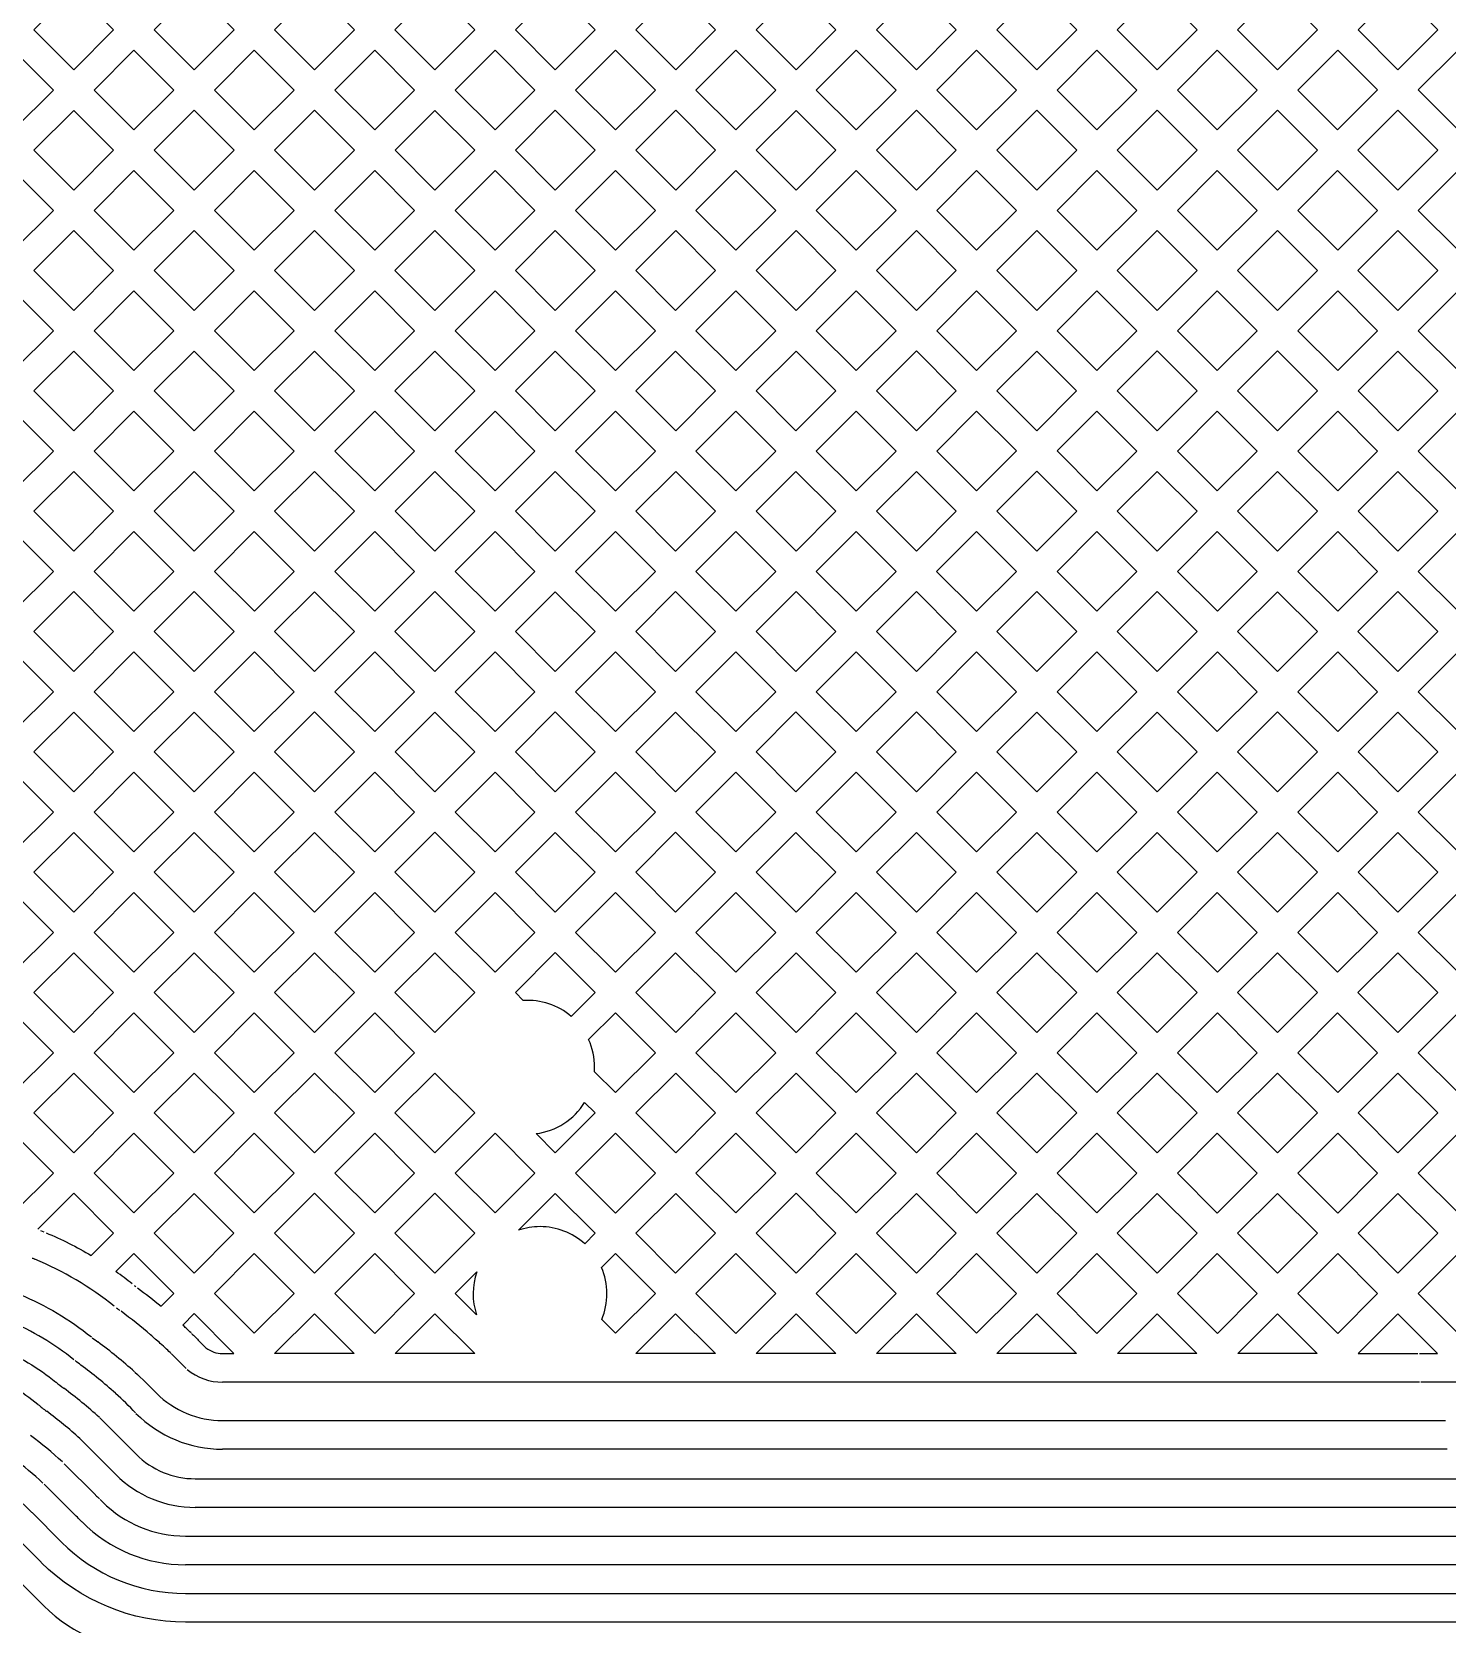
# Model space of a CAD drawing. Extents: x 3103 to 3424, y -52 to 175.
# Drawn here: x 3205.19 to 3208.948, y 40.919 to 45.15 of the extents above; entities that cross this region are included whole.
import ezdxf

# ---------------------------------------------------------------- set-up
doc = ezdxf.new("R2010")
doc.units = 0
doc.layers.add('gbr-dxf_layer0', color=7, linetype='Continuous')

msp = doc.modelspace()

# ---------------------------------------------------------------- linework, layer by layer
at = {"layer": 'gbr-dxf_layer0'}
for p, q in [((3205.2126, 41.9656), (3205.221, 41.9618)), ((3206.3138, 41.7981), (3206.371, 41.8552)), ((3206.3706, 41.7413), (3206.3138, 41.7981)), ((3205.6962, 41.6384), (3205.7264, 41.6384)), ((3206.0459, 41.6384), (3205.8344, 41.6384)), ((3206.3657, 41.6384), (3206.1542, 41.6384)), ((3207.005, 41.6384), (3206.7935, 41.6384)), ((3207.3248, 41.6384), (3207.1133, 41.6384)), ((3207.6446, 41.6384), (3207.4331, 41.6384)), ((3207.9641, 41.6384), (3207.7526, 41.6384)), ((3208.2839, 41.6384), (3208.0724, 41.6384)), ((3208.6034, 41.6384), (3208.3922, 41.6384)), ((3208.7117, 41.6384), (3208.8703, 41.6384)), ((3208.8747, 41.6387), (3208.923, 41.6387)), ((3205.5994, 41.5985), (3205.5801, 41.6178)), ((3208.8745, 41.5622), (3205.6962, 41.5622)), ((3205.3701, 41.4672), (3205.4663, 41.371)), ((3205.6962, 41.4604), (3208.944, 41.4604)), ((3208.9481, 41.3842), (3205.6962, 41.3842)), ((3205.2758, 41.3456), (3205.3586, 41.2628)), ((3205.19, 41.2158), (3205.2682, 41.1376)), ((3214.7139, 41.2295), (3205.6235, 41.2295)), ((3205.2143, 41.0837), (3205.1361, 41.1619)), ((3205.0807, 41.1091), (3205.2214, 40.9684)), ((3214.7139, 41.0771), (3205.5979, 41.0771))]:
    msp.add_line(p, q, dxfattribs=at)
at = {"layer": 'gbr-dxf_layer0', "linetype": 'Continuous'}
for points in [[(3205.1948, 45.1548), (3205.3008, 45.2608), (3205.4068, 45.1548), (3205.3008, 45.0488)], [(3205.5146, 45.1548), (3205.6206, 45.2608), (3205.7265, 45.1549), (3205.6205, 45.0489)], [(3205.8342, 45.1549), (3205.9401, 45.2608), (3206.0461, 45.1548), (3205.9403, 45.0489)], [(3206.1539, 45.1548), (3206.2599, 45.2608), (3206.3659, 45.1548), (3206.2599, 45.0488)], [(3206.4737, 45.1548), (3206.5797, 45.2608), (3206.6856, 45.1549), (3206.5796, 45.0489)], [(3206.7934, 45.1549), (3206.8992, 45.2608), (3207.0053, 45.1548), (3206.8994, 45.0489)], [(3207.113, 45.1548), (3207.219, 45.2608), (3207.325, 45.1548), (3207.219, 45.0488)], [(3207.4328, 45.1548), (3207.5388, 45.2608), (3207.6447, 45.1549), (3207.5387, 45.0489)], [(3207.7525, 45.1549), (3207.8583, 45.2608), (3207.9644, 45.1548), (3207.8585, 45.0489)], [(3208.0721, 45.1548), (3208.1781, 45.2608), (3208.284, 45.1549), (3208.178, 45.0489)], [(3208.3918, 45.1549), (3208.4978, 45.2609), (3208.6038, 45.1549), (3208.4978, 45.0489)], [(3208.7116, 45.1549), (3208.8174, 45.2608), (3208.9233, 45.1549), (3208.8174, 45.049)], [(3205.035, 44.995), (3205.1409, 45.1009), (3205.2469, 44.9949), (3205.141, 44.889)], [(3205.3547, 44.9949), (3205.4607, 45.1009), (3205.5666, 44.995), (3205.4606, 44.889)], [(3205.6744, 44.995), (3205.7804, 45.101), (3205.8864, 44.995), (3205.7804, 44.889)], [(3205.9941, 44.995), (3206.1, 45.1009), (3206.206, 44.9949), (3206.1002, 44.889)], [(3206.3138, 44.9949), (3206.4198, 45.1009), (3206.5257, 44.995), (3206.4197, 44.889)], [(3206.6335, 44.995), (3206.7395, 45.101), (3206.8455, 44.995), (3206.7395, 44.889)], [(3206.9532, 44.995), (3207.0591, 45.1009), (3207.1651, 44.9949), (3207.0593, 44.889)], [(3207.2729, 44.9949), (3207.3789, 45.1009), (3207.4848, 44.995), (3207.3788, 44.889)], [(3207.5926, 44.995), (3207.6986, 45.101), (3207.8046, 44.995), (3207.6986, 44.889)], [(3207.9123, 44.995), (3208.0182, 45.1009), (3208.1241, 44.995), (3208.0182, 44.8891)], [(3208.2319, 44.995), (3208.3379, 45.101), (3208.4439, 44.995), (3208.3379, 44.889)], [(3208.5517, 44.995), (3208.6577, 45.101), (3208.7636, 44.9952), (3208.6575, 44.8891)], [(3208.8713, 44.9952), (3208.9772, 45.101), (3209.0832, 44.995), (3208.9773, 44.8891)], [(3205.1949, 44.8351), (3205.3008, 44.941), (3205.4067, 44.8351), (3205.3008, 44.7293)], [(3205.5145, 44.8351), (3205.6205, 44.9412), (3205.7265, 44.8351), (3205.6205, 44.7291)], [(3205.8342, 44.8351), (3205.9403, 44.9412), (3206.0463, 44.8351), (3205.9403, 44.7291)], [(3206.154, 44.8351), (3206.2599, 44.941), (3206.3658, 44.8351), (3206.2599, 44.7293)], [(3206.4736, 44.8351), (3206.5796, 44.9412), (3206.6856, 44.8351), (3206.5796, 44.7291)], [(3206.7934, 44.8351), (3206.8994, 44.9412), (3207.0054, 44.8351), (3206.8994, 44.7291)], [(3207.1131, 44.8351), (3207.219, 44.941), (3207.3249, 44.8351), (3207.219, 44.7293)], [(3207.4327, 44.8351), (3207.5387, 44.9412), (3207.6447, 44.8351), (3207.5387, 44.7291)], [(3207.7525, 44.8351), (3207.8585, 44.9412), (3207.9644, 44.8353), (3207.8583, 44.7293)], [(3208.0721, 44.8353), (3208.178, 44.9412), (3208.284, 44.8351), (3208.1781, 44.7293)], [(3208.3918, 44.8351), (3208.4978, 44.9411), (3208.6037, 44.8353), (3208.4977, 44.7293)], [(3208.7114, 44.8353), (3208.8174, 44.9413), (3208.9235, 44.8353), (3208.8174, 44.7293)], [(3205.035, 44.6752), (3205.141, 44.7813), (3205.2469, 44.6754), (3205.1409, 44.5694)], [(3205.3547, 44.6754), (3205.4606, 44.7813), (3205.5666, 44.6752), (3205.4607, 44.5694)], [(3205.6744, 44.6752), (3205.7804, 44.7813), (3205.8864, 44.6752), (3205.7804, 44.5692)], [(3205.9941, 44.6752), (3206.1002, 44.7813), (3206.206, 44.6754), (3206.1, 44.5694)], [(3206.3138, 44.6754), (3206.4197, 44.7813), (3206.5257, 44.6752), (3206.4198, 44.5694)], [(3206.6335, 44.6752), (3206.7395, 44.7813), (3206.8455, 44.6752), (3206.7395, 44.5692)], [(3206.9532, 44.6752), (3207.0593, 44.7813), (3207.1651, 44.6754), (3207.0591, 44.5694)], [(3207.2729, 44.6754), (3207.3788, 44.7813), (3207.4848, 44.6752), (3207.3789, 44.5694)], [(3207.5926, 44.6752), (3207.6986, 44.7813), (3207.8045, 44.6754), (3207.6984, 44.5694)], [(3207.9122, 44.6754), (3208.0182, 44.7814), (3208.1242, 44.6754), (3208.0182, 44.5694)], [(3208.232, 44.6754), (3208.3379, 44.7813), (3208.4438, 44.6754), (3208.3379, 44.5695)], [(3208.5515, 44.6754), (3208.6575, 44.7814), (3208.7636, 44.6754), (3208.6576, 44.5694)], [(3208.8713, 44.6754), (3208.9773, 44.7814), (3209.0833, 44.6754), (3208.9773, 44.5694)], [(3205.1948, 44.5155), (3205.3008, 44.6215), (3205.4068, 44.5155), (3205.3008, 44.4095)], [(3205.5146, 44.5155), (3205.6205, 44.6214), (3205.7265, 44.5154), (3205.6206, 44.4095)], [(3205.8342, 44.5154), (3205.9403, 44.6214), (3206.0461, 44.5155), (3205.9401, 44.4095)], [(3206.1539, 44.5155), (3206.2599, 44.6215), (3206.3659, 44.5155), (3206.2599, 44.4095)], [(3206.4737, 44.5155), (3206.5796, 44.6214), (3206.6856, 44.5154), (3206.5797, 44.4095)], [(3206.7934, 44.5154), (3206.8994, 44.6214), (3207.0053, 44.5155), (3206.8992, 44.4095)], [(3207.113, 44.5155), (3207.219, 44.6215), (3207.325, 44.5155), (3207.219, 44.4095)], [(3207.4328, 44.5155), (3207.5387, 44.6214), (3207.6446, 44.5155), (3207.5387, 44.4096)], [(3207.7523, 44.5155), (3207.8583, 44.6215), (3207.9644, 44.5155), (3207.8583, 44.4095)], [(3208.0721, 44.5155), (3208.1781, 44.6215), (3208.284, 44.5156), (3208.178, 44.4096)], [(3208.3918, 44.5156), (3208.4977, 44.6215), (3208.6037, 44.5155), (3208.4978, 44.4096)], [(3208.7114, 44.5155), (3208.8174, 44.6215), (3208.9235, 44.5155), (3208.8174, 44.4095)], [(3205.035, 44.3557), (3205.1409, 44.4616), (3205.2469, 44.3556), (3205.1411, 44.2497)], [(3205.3547, 44.3556), (3205.4607, 44.4616), (3205.5667, 44.3556), (3205.4607, 44.2496)], [(3205.6745, 44.3556), (3205.7804, 44.4615), (3205.8863, 44.3556), (3205.7804, 44.2497)], [(3205.994, 44.3556), (3206.1, 44.4616), (3206.206, 44.3556), (3206.1, 44.2496)], [(3206.3138, 44.3556), (3206.4198, 44.4616), (3206.5258, 44.3556), (3206.4198, 44.2496)], [(3206.6336, 44.3556), (3206.7395, 44.4615), (3206.8454, 44.3556), (3206.7395, 44.2497)], [(3206.9531, 44.3556), (3207.0591, 44.4616), (3207.1651, 44.3556), (3207.0591, 44.2496)], [(3207.2729, 44.3556), (3207.3789, 44.4616), (3207.4848, 44.3557), (3207.3788, 44.2497)], [(3207.5926, 44.3557), (3207.6984, 44.4616), (3207.8045, 44.3556), (3207.6986, 44.2497)], [(3207.9122, 44.3556), (3208.0182, 44.4616), (3208.1241, 44.3557), (3208.0181, 44.2497)], [(3208.2319, 44.3557), (3208.3379, 44.4617), (3208.4439, 44.3557), (3208.3379, 44.2497)], [(3208.5517, 44.3557), (3208.6576, 44.4616), (3208.7636, 44.3556), (3208.6577, 44.2497)], [(3208.8713, 44.3556), (3208.9773, 44.4616), (3209.0833, 44.3556), (3208.9773, 44.2496)], [(3205.1949, 44.1958), (3205.3008, 44.3017), (3205.4068, 44.1957), (3205.3009, 44.0898)], [(3205.5146, 44.1957), (3205.6206, 44.3017), (3205.7265, 44.1958), (3205.6205, 44.0898)], [(3205.8342, 44.1958), (3205.9401, 44.3017), (3206.0461, 44.1957), (3205.9403, 44.0898)], [(3206.1539, 44.1957), (3206.2599, 44.3017), (3206.3659, 44.1957), (3206.2599, 44.0897)], [(3206.4737, 44.1957), (3206.5797, 44.3017), (3206.6856, 44.1958), (3206.5796, 44.0898)], [(3206.7934, 44.1958), (3206.8992, 44.3017), (3207.0053, 44.1957), (3206.8994, 44.0898)], [(3207.113, 44.1957), (3207.219, 44.3017), (3207.3249, 44.1958), (3207.2189, 44.0898)], [(3207.4327, 44.1958), (3207.5387, 44.3018), (3207.6447, 44.1958), (3207.5387, 44.0898)], [(3207.7525, 44.1958), (3207.8583, 44.3017), (3207.9642, 44.1958), (3207.8583, 44.0899)], [(3208.072, 44.1958), (3208.178, 44.3018), (3208.284, 44.1958), (3208.178, 44.0898)], [(3208.3918, 44.1958), (3208.4978, 44.3018), (3208.6038, 44.1958), (3208.4978, 44.0898)], [(3208.7116, 44.1958), (3208.8174, 44.3017), (3208.9235, 44.1957), (3208.8176, 44.0898)], [(3205.035, 44.0359), (3205.1411, 44.1419), (3205.2471, 44.0359), (3205.1411, 43.9299)], [(3205.3548, 44.0359), (3205.4607, 44.1418), (3205.5666, 44.0359), (3205.4607, 43.93)], [(3205.6744, 44.0359), (3205.7804, 44.1419), (3205.8864, 44.0359), (3205.7804, 43.9299)], [(3205.9941, 44.0359), (3206.1, 44.1418), (3206.206, 44.0358), (3206.1002, 43.9299)], [(3206.3138, 44.0358), (3206.4198, 44.1418), (3206.5257, 44.0359), (3206.4197, 43.9299)], [(3206.6335, 44.0359), (3206.7395, 44.1419), (3206.8455, 44.0359), (3206.7395, 43.9299)], [(3206.9532, 44.0359), (3207.0591, 44.1418), (3207.165, 44.0359), (3207.0591, 43.93)], [(3207.2728, 44.0359), (3207.3788, 44.1419), (3207.4848, 44.0359), (3207.3788, 43.9299)], [(3207.5926, 44.0359), (3207.6986, 44.1419), (3207.8045, 44.0361), (3207.6984, 43.93)], [(3207.9122, 44.0361), (3208.0181, 44.1419), (3208.1241, 44.0359), (3208.0182, 43.93)], [(3208.2319, 44.0359), (3208.3379, 44.1419), (3208.4439, 44.0359), (3208.3379, 43.9299)], [(3208.5517, 44.0359), (3208.6577, 44.1419), (3208.7637, 44.0359), (3208.6577, 43.9299)], [(3208.8715, 44.0359), (3208.9773, 44.1418), (3209.0832, 44.0359), (3208.9773, 43.93)], [(3205.1949, 43.876), (3205.3009, 43.982), (3205.4068, 43.8762), (3205.3008, 43.7701)], [(3205.5146, 43.8762), (3205.6205, 43.982), (3205.7265, 43.876), (3205.6206, 43.7701)], [(3205.8342, 43.876), (3205.9403, 43.982), (3206.0463, 43.876), (3205.9403, 43.77)], [(3206.154, 43.876), (3206.2599, 43.9819), (3206.3658, 43.876), (3206.2599, 43.7701)], [(3206.4736, 43.876), (3206.5796, 43.982), (3206.6856, 43.876), (3206.5796, 43.77)], [(3206.7934, 43.876), (3206.8994, 43.982), (3207.0053, 43.8762), (3206.8992, 43.7701)], [(3207.113, 43.8762), (3207.2189, 43.982), (3207.3249, 43.876), (3207.219, 43.7701)], [(3207.4327, 43.876), (3207.5387, 43.982), (3207.6446, 43.8762), (3207.5386, 43.7701)], [(3207.7523, 43.8762), (3207.8583, 43.9822), (3207.9644, 43.8762), (3207.8583, 43.7701)], [(3208.0721, 43.8762), (3208.178, 43.982), (3208.284, 43.876), (3208.1781, 43.7701)], [(3208.3918, 43.876), (3208.4978, 43.982), (3208.6038, 43.876), (3208.4978, 43.77)], [(3208.7116, 43.876), (3208.8176, 43.982), (3208.9235, 43.8762), (3208.8174, 43.7701)], [(3205.035, 43.7161), (3205.1411, 43.8222), (3205.2469, 43.7163), (3205.1409, 43.6103)], [(3205.3547, 43.7163), (3205.4607, 43.8223), (3205.5667, 43.7163), (3205.4607, 43.6103)], [(3205.6745, 43.7163), (3205.7804, 43.8222), (3205.8864, 43.7161), (3205.7805, 43.6103)], [(3205.9941, 43.7161), (3206.1002, 43.8222), (3206.206, 43.7163), (3206.1, 43.6103)], [(3206.3138, 43.7163), (3206.4197, 43.8222), (3206.5257, 43.7161), (3206.4198, 43.6103)], [(3206.6335, 43.7161), (3206.7395, 43.8222), (3206.8454, 43.7163), (3206.7393, 43.6103)], [(3206.9531, 43.7163), (3207.0591, 43.8223), (3207.1651, 43.7163), (3207.0591, 43.6103)], [(3207.2729, 43.7163), (3207.3788, 43.8222), (3207.4847, 43.7163), (3207.3788, 43.6104)], [(3207.5924, 43.7163), (3207.6984, 43.8223), (3207.8045, 43.7163), (3207.6984, 43.6103)], [(3207.9122, 43.7163), (3208.0182, 43.8223), (3208.1242, 43.7163), (3208.0182, 43.6103)], [(3208.232, 43.7163), (3208.3379, 43.8222), (3208.4439, 43.7161), (3208.338, 43.6103)], [(3208.5517, 43.7161), (3208.6577, 43.8222), (3208.7636, 43.7163), (3208.6576, 43.6103)], [(3208.8713, 43.7163), (3208.9773, 43.8223), (3209.0833, 43.7163), (3208.9773, 43.6103)], [(3205.1948, 43.5564), (3205.3008, 43.6624), (3205.4068, 43.5564), (3205.3008, 43.4504)], [(3205.5146, 43.5564), (3205.6206, 43.6624), (3205.7266, 43.5564), (3205.6206, 43.4504)], [(3205.8344, 43.5564), (3205.9403, 43.6623), (3206.0461, 43.5564), (3205.9403, 43.4505)], [(3206.1539, 43.5564), (3206.2599, 43.6624), (3206.3659, 43.5564), (3206.2599, 43.4504)], [(3206.4737, 43.5564), (3206.5796, 43.6623), (3206.6855, 43.5564), (3206.5796, 43.4505)], [(3206.7932, 43.5564), (3206.8992, 43.6624), (3207.0053, 43.5564), (3206.8992, 43.4504)], [(3207.113, 43.5564), (3207.219, 43.6624), (3207.3249, 43.5565), (3207.2189, 43.4505)], [(3207.4327, 43.5565), (3207.5386, 43.6624), (3207.6446, 43.5564), (3207.5387, 43.4505)], [(3207.7523, 43.5564), (3207.8583, 43.6624), (3207.9644, 43.5564), (3207.8583, 43.4504)], [(3208.0721, 43.5564), (3208.1781, 43.6624), (3208.2841, 43.5564), (3208.1781, 43.4504)], [(3208.3919, 43.5564), (3208.4978, 43.6623), (3208.6037, 43.5564), (3208.4978, 43.4505)], [(3208.7114, 43.5564), (3208.8174, 43.6624), (3208.9235, 43.5564), (3208.8174, 43.4504)], [(3205.035, 43.3966), (3205.1409, 43.5025), (3205.2469, 43.3965), (3205.1411, 43.2906)], [(3205.3547, 43.3965), (3205.4607, 43.5025), (3205.5667, 43.3965), (3205.4607, 43.2905)], [(3205.6745, 43.3965), (3205.7805, 43.5025), (3205.8864, 43.3966), (3205.7804, 43.2906)], [(3205.9941, 43.3966), (3206.1, 43.5025), (3206.206, 43.3965), (3206.1002, 43.2906)], [(3206.3138, 43.3965), (3206.4198, 43.5025), (3206.5257, 43.3966), (3206.4197, 43.2906)], [(3206.6335, 43.3966), (3206.7393, 43.5025), (3206.8454, 43.3965), (3206.7395, 43.2906)], [(3206.9531, 43.3965), (3207.0591, 43.5025), (3207.165, 43.3966), (3207.059, 43.2906)], [(3207.2728, 43.3966), (3207.3788, 43.5026), (3207.4848, 43.3966), (3207.3788, 43.2906)], [(3207.5926, 43.3966), (3207.6984, 43.5025), (3207.8045, 43.3965), (3207.6986, 43.2906)], [(3207.9122, 43.3965), (3208.0182, 43.5025), (3208.1242, 43.3965), (3208.0182, 43.2905)], [(3208.232, 43.3965), (3208.338, 43.5025), (3208.4439, 43.3966), (3208.3379, 43.2906)], [(3208.5517, 43.3966), (3208.6576, 43.5025), (3208.7636, 43.3965), (3208.6577, 43.2906)], [(3208.8713, 43.3965), (3208.9773, 43.5025), (3209.0833, 43.3965), (3208.9773, 43.2905)], [(3205.1949, 43.2367), (3205.3008, 43.3426), (3205.4068, 43.2366), (3205.3009, 43.1307)], [(3205.5146, 43.2366), (3205.6206, 43.3426), (3205.7265, 43.2367), (3205.6205, 43.1307)], [(3205.8342, 43.2367), (3205.9403, 43.3427), (3206.0463, 43.2367), (3205.9403, 43.1307)], [(3206.154, 43.2367), (3206.2599, 43.3426), (3206.3658, 43.2367), (3206.2599, 43.1308)], [(3206.4736, 43.2367), (3206.5796, 43.3427), (3206.6856, 43.2367), (3206.5796, 43.1307)], [(3206.7933, 43.2367), (3206.8992, 43.3426), (3207.0051, 43.2367), (3206.8992, 43.1308)], [(3207.1129, 43.2367), (3207.2189, 43.3427), (3207.3249, 43.2367), (3207.2189, 43.1307)], [(3207.4327, 43.2367), (3207.5387, 43.3427), (3207.6447, 43.2367), (3207.5387, 43.1307)], [(3207.7525, 43.2367), (3207.8583, 43.3426), (3207.9644, 43.2366), (3207.8585, 43.1307)], [(3208.0721, 43.2366), (3208.1781, 43.3426), (3208.284, 43.2367), (3208.178, 43.1307)], [(3208.3918, 43.2367), (3208.4978, 43.3427), (3208.6038, 43.2367), (3208.4978, 43.1307)], [(3208.7116, 43.2367), (3208.8174, 43.3426), (3208.9235, 43.2366), (3208.8176, 43.1307)], [(3205.035, 43.0768), (3205.1411, 43.1828), (3205.2471, 43.0768), (3205.141, 42.9708)], [(3205.3548, 43.0768), (3205.4607, 43.1827), (3205.5666, 43.0768), (3205.4607, 42.9709)], [(3205.6744, 43.0768), (3205.7804, 43.1828), (3205.8864, 43.0768), (3205.7804, 42.9708)], [(3205.9941, 43.0768), (3206.1002, 43.1828), (3206.206, 43.077), (3206.1, 42.9709)], [(3206.3138, 43.077), (3206.4197, 43.1828), (3206.5257, 43.0768), (3206.4198, 42.9709)], [(3206.6335, 43.0768), (3206.7395, 43.1828), (3206.8454, 43.0769), (3206.7393, 42.9709)], [(3206.9531, 43.0769), (3207.059, 43.1828), (3207.165, 43.0768), (3207.0591, 42.9709)], [(3207.2728, 43.0768), (3207.3788, 43.1828), (3207.4848, 43.0768), (3207.3788, 42.9708)], [(3207.5926, 43.0768), (3207.6986, 43.1828), (3207.8046, 43.0768), (3207.6986, 42.9708)], [(3207.9123, 43.0768), (3208.0182, 43.1827), (3208.1241, 43.0768), (3208.0182, 42.9709)], [(3208.2319, 43.0768), (3208.3379, 43.1828), (3208.4439, 43.0768), (3208.3379, 42.9708)], [(3208.5517, 43.0768), (3208.6577, 43.1828), (3208.7637, 43.0768), (3208.6577, 42.9708)], [(3208.8715, 43.0768), (3208.9773, 43.1827), (3209.0832, 43.0768), (3208.9773, 42.9709)], [(3205.1949, 42.9169), (3205.3009, 43.0229), (3205.4068, 42.9171), (3205.3008, 42.811)], [(3205.5146, 42.9171), (3205.6205, 43.0229), (3205.7265, 42.9169), (3205.6206, 42.811)], [(3205.8342, 42.9169), (3205.9403, 43.0229), (3206.0461, 42.9171), (3205.9401, 42.811)], [(3206.1539, 42.9171), (3206.2599, 43.0231), (3206.3659, 42.9171), (3206.2599, 42.811)], [(3206.4737, 42.9171), (3206.5796, 43.0229), (3206.6855, 42.9171), (3206.5796, 42.8112)], [(3206.7932, 42.9171), (3206.8992, 43.0231), (3207.0053, 42.9171), (3206.8992, 42.811)], [(3207.113, 42.9171), (3207.2189, 43.0229), (3207.3249, 42.9169), (3207.219, 42.811)], [(3207.4327, 42.9169), (3207.5387, 43.0229), (3207.6447, 42.9169), (3207.5387, 42.8109)], [(3207.7525, 42.9169), (3207.8585, 43.0229), (3207.9644, 42.9171), (3207.8583, 42.811)], [(3208.0721, 42.9171), (3208.178, 43.0229), (3208.284, 42.9169), (3208.1781, 42.811)], [(3208.3918, 42.9169), (3208.4978, 43.0229), (3208.6038, 42.9169), (3208.4978, 42.8109)], [(3208.7116, 42.9169), (3208.8176, 43.0229), (3208.9235, 42.9171), (3208.8174, 42.811)], [(3205.035, 42.757), (3205.1411, 42.8631), (3205.2469, 42.7572), (3205.1409, 42.6511)], [(3205.3547, 42.7572), (3205.4607, 42.8632), (3205.5667, 42.7572), (3205.4607, 42.6512)], [(3205.6745, 42.7572), (3205.7804, 42.863), (3205.8863, 42.7572), (3205.7804, 42.6513)], [(3205.994, 42.7572), (3206.1, 42.8632), (3206.206, 42.7572), (3206.1, 42.6511)], [(3206.3138, 42.7572), (3206.4198, 42.8632), (3206.5257, 42.7573), (3206.4197, 42.6513)], [(3206.6335, 42.7573), (3206.7393, 42.8632), (3206.8454, 42.7572), (3206.7395, 42.6513)], [(3206.9531, 42.7572), (3207.0591, 42.8632), (3207.1651, 42.7572), (3207.0591, 42.6512)], [(3207.2729, 42.7572), (3207.3788, 42.863), (3207.4848, 42.757), (3207.3789, 42.6512)], [(3207.5926, 42.757), (3207.6986, 42.8631), (3207.8045, 42.7572), (3207.6984, 42.6511)], [(3207.9122, 42.7572), (3208.0182, 42.8632), (3208.1242, 42.7572), (3208.0182, 42.6512)], [(3208.232, 42.7572), (3208.3379, 42.863), (3208.4439, 42.757), (3208.338, 42.6512)], [(3208.5517, 42.757), (3208.6577, 42.863), (3208.7636, 42.7572), (3208.6575, 42.6512)], [(3208.8713, 42.7572), (3208.9773, 42.8632), (3209.0833, 42.7572), (3208.9773, 42.6511)], [(3205.1948, 42.5973), (3205.3008, 42.7033), (3205.4068, 42.5973), (3205.3008, 42.4913)], [(3205.5146, 42.5973), (3205.6206, 42.7033), (3205.7265, 42.5974), (3205.6205, 42.4914)], [(3205.8342, 42.5974), (3205.9401, 42.7033), (3206.0461, 42.5973), (3205.9403, 42.4914)], [(3206.1539, 42.5973), (3206.2599, 42.7033), (3206.3658, 42.5974), (3206.2598, 42.4914)], [(3206.7933, 42.5974), (3206.8992, 42.7033), (3207.0053, 42.5973), (3206.8994, 42.4914)], [(3207.113, 42.5973), (3207.219, 42.7033), (3207.325, 42.5973), (3207.219, 42.4913)], [(3207.4328, 42.5973), (3207.5387, 42.7032), (3207.6446, 42.5973), (3207.5387, 42.4914)], [(3207.7523, 42.5973), (3207.8583, 42.7033), (3207.9644, 42.5973), (3207.8583, 42.4913)], [(3208.0721, 42.5973), (3208.1781, 42.7033), (3208.2841, 42.5973), (3208.1781, 42.4913)], [(3208.3919, 42.5973), (3208.4978, 42.7032), (3208.6037, 42.5973), (3208.4978, 42.4914)], [(3208.7114, 42.5973), (3208.8174, 42.7033), (3208.9235, 42.5973), (3208.8174, 42.4913)], [(3205.035, 42.4375), (3205.1409, 42.5434), (3205.2469, 42.4374), (3205.141, 42.3315)], [(3205.3547, 42.4374), (3205.4607, 42.5434), (3205.5666, 42.4375), (3205.4606, 42.3315)], [(3205.6744, 42.4375), (3205.7804, 42.5435), (3205.8864, 42.4375), (3205.7804, 42.3315)], [(3205.9941, 42.4375), (3206.1, 42.5434), (3206.2059, 42.4375), (3206.1, 42.3316)], [(3206.9532, 42.4375), (3207.0591, 42.5434), (3207.1651, 42.4374), (3207.0593, 42.3315)], [(3207.2729, 42.4374), (3207.3789, 42.5434), (3207.4848, 42.4375), (3207.3788, 42.3315)], [(3207.5926, 42.4375), (3207.6984, 42.5434), (3207.8045, 42.4374), (3207.6986, 42.3315)], [(3207.9122, 42.4374), (3208.0182, 42.5434), (3208.1242, 42.4374), (3208.0182, 42.3314)], [(3208.232, 42.4374), (3208.338, 42.5434), (3208.4439, 42.4375), (3208.3379, 42.3315)], [(3208.5517, 42.4375), (3208.6575, 42.5434), (3208.7636, 42.4374), (3208.6577, 42.3315)], [(3208.8713, 42.4374), (3208.9773, 42.5434), (3209.0833, 42.4374), (3208.9773, 42.3314)], [(3205.1949, 42.2776), (3205.3008, 42.3835), (3205.4067, 42.2776), (3205.3008, 42.1717)], [(3205.5145, 42.2776), (3205.6205, 42.3836), (3205.7265, 42.2776), (3205.6205, 42.1716)], [(3205.8342, 42.2776), (3205.9403, 42.3836), (3206.0461, 42.2777), (3205.9401, 42.1717)], [(3206.1539, 42.2777), (3206.2598, 42.3836), (3206.3658, 42.2776), (3206.2599, 42.1717)], [(3206.7933, 42.2776), (3206.8994, 42.3836), (3207.0054, 42.2776), (3206.8994, 42.1716)], [(3207.1131, 42.2776), (3207.219, 42.3835), (3207.3249, 42.2776), (3207.219, 42.1717)], [(3207.4327, 42.2776), (3207.5387, 42.3836), (3207.6447, 42.2776), (3207.5387, 42.1716)], [(3207.7525, 42.2776), (3207.8583, 42.3835), (3207.9644, 42.2775), (3207.8585, 42.1716)], [(3208.0721, 42.2775), (3208.1781, 42.3835), (3208.284, 42.2776), (3208.178, 42.1716)], [(3208.3918, 42.2776), (3208.4978, 42.3836), (3208.6038, 42.2776), (3208.4978, 42.1716)], [(3208.7116, 42.2776), (3208.8174, 42.3835), (3208.9235, 42.2775), (3208.8176, 42.1716)], [(3205.035, 42.1177), (3205.141, 42.2237), (3205.2469, 42.1178), (3205.1409, 42.0118)], [(3205.3547, 42.1178), (3205.4606, 42.2237), (3205.5666, 42.1177), (3205.4607, 42.0118)], [(3205.6744, 42.1177), (3205.7804, 42.2237), (3205.8863, 42.1178), (3205.7802, 42.0118)], [(3205.994, 42.1178), (3206.1, 42.2239), (3206.206, 42.1178), (3206.1, 42.0118)], [(3206.3138, 42.1178), (3206.4197, 42.2237), (3206.5257, 42.1177), (3206.4198, 42.0118)], [(3206.6335, 42.1177), (3206.7395, 42.2237), (3206.8455, 42.1177), (3206.7395, 42.0117)], [(3206.9532, 42.1177), (3207.0593, 42.2237), (3207.1651, 42.1178), (3207.0591, 42.0118)], [(3207.2729, 42.1178), (3207.3788, 42.2237), (3207.4848, 42.1177), (3207.3789, 42.0118)], [(3207.5926, 42.1177), (3207.6986, 42.2237), (3207.8046, 42.1177), (3207.6986, 42.0117)], [(3207.9123, 42.1177), (3208.0182, 42.2236), (3208.1241, 42.1177), (3208.0182, 42.0118)], [(3208.2319, 42.1177), (3208.3379, 42.2237), (3208.4439, 42.1177), (3208.3379, 42.0117)], [(3208.5517, 42.1177), (3208.6577, 42.2237), (3208.7637, 42.1177), (3208.6577, 42.0117)], [(3208.8715, 42.1177), (3208.9773, 42.2236), (3209.0832, 42.1177), (3208.9773, 42.0118)], [(3205.5146, 41.958), (3205.6205, 42.0638), (3205.7264, 41.958), (3205.6205, 41.8521)], [(3205.8341, 41.958), (3205.9401, 42.064), (3206.0461, 41.958), (3205.9401, 41.8519)], [(3206.1539, 41.958), (3206.2599, 42.064), (3206.3659, 41.958), (3206.2599, 41.8519)], [(3206.7933, 41.9578), (3206.8994, 42.0638), (3207.0053, 41.958), (3206.8992, 41.8519)], [(3207.113, 41.958), (3207.219, 42.064), (3207.325, 41.958), (3207.219, 41.8519)], [(3207.4328, 41.958), (3207.5387, 42.0638), (3207.6447, 41.9578), (3207.5388, 41.8519)], [(3207.7525, 41.9578), (3207.8585, 42.0638), (3207.9644, 41.958), (3207.8583, 41.8519)], [(3208.0721, 41.958), (3208.178, 42.0638), (3208.284, 41.9578), (3208.1781, 41.8519)], [(3208.3918, 41.9578), (3208.4978, 42.0638), (3208.6038, 41.9578), (3208.4978, 41.8518)], [(3208.7116, 41.9578), (3208.8176, 42.0638), (3208.9235, 41.958), (3208.8174, 41.8519)], [(3205.6744, 41.7982), (3205.7802, 41.9041), (3205.8863, 41.7981), (3205.7804, 41.6922)], [(3205.994, 41.7981), (3206.1, 41.9041), (3206.206, 41.7981), (3206.1, 41.692)], [(3206.9531, 41.7981), (3207.0591, 41.9041), (3207.1651, 41.7981), (3207.0591, 41.692)], [(3207.2729, 41.7981), (3207.3789, 41.9041), (3207.4849, 41.7981), (3207.3789, 41.692)], [(3207.5927, 41.7981), (3207.6986, 41.9039), (3207.8045, 41.7981), (3207.6986, 41.6922)], [(3207.9122, 41.7981), (3208.0182, 41.9041), (3208.1242, 41.7981), (3208.0182, 41.692)], [(3208.232, 41.7981), (3208.3379, 41.9039), (3208.4439, 41.7979), (3208.338, 41.692)], [(3208.5517, 41.7979), (3208.6577, 41.9039), (3208.7636, 41.7981), (3208.6576, 41.692)], [(3208.8713, 41.7981), (3208.9773, 41.9041), (3209.0833, 41.7981), (3208.9773, 41.692)]]:
    msp.add_lwpolyline(points, close=True, dxfattribs=at)
for points in [[(3206.4736, 42.5974), (3206.5796, 42.7034), (3206.6856, 42.5974), (3206.6221, 42.5339, 0.196137), (3206.4947, 42.5763)], [(3206.6683, 42.4724), (3206.7395, 42.5435), (3206.8455, 42.4375), (3206.7395, 42.3315), (3206.6838, 42.3871, 0.016773), (3206.6842, 42.3989, 0.106946)], [(3206.5287, 42.2225, 0.226836), (3206.6577, 42.3055), (3206.6856, 42.2776), (3206.5796, 42.1716)], [(3206.4816, 41.9659), (3206.5796, 42.0638), (3206.6856, 41.9578), (3206.6579, 41.9301, 0.184746), (3206.5392, 41.9755, 0.08263)], [(3206.7028, 41.8673), (3206.7395, 41.9039), (3206.8454, 41.7981), (3206.7395, 41.6922), (3206.703, 41.7286, 0.100097), (3206.717, 41.7977, 0.100931)]]:
    msp.add_lwpolyline(points, format="xyb", close=True, dxfattribs=at)
for points in [[(3205.2272, 41.9591, -0.035343), (3205.3475, 41.8987), (3205.4068, 41.958), (3205.3008, 42.064), (3205.2056, 41.9688)], [(3205.2217, 40.9682, 0.198509), (3205.5113, 40.8485), (3214.7254, 40.8485, 0.198848), (3215.178, 41.036), (3216.0405, 41.8983)], [(3205.4705, 41.8127, -0.013023), (3205.5326, 41.7642), (3205.5666, 41.7982), (3205.4607, 41.9041), (3205.4128, 41.8562)], [(3205.1369, 41.8046), (3205.1464, 41.8, 0.005087), (3205.158, 41.7949, -0.071407), (3205.3476, 41.6823)], [(3204.5718, 41.7776, -0.107895), (3205.0641, 41.6701, -0.004439), (3205.0827, 41.6616, 0.005648), (3205.0988, 41.6545, -0.072603), (3205.2536, 41.5623)], [(3205.4236, 41.7524, -0.003764), (3205.4208, 41.7546, -0.00698), (3205.4145, 41.7592)], [(3205.5165, 41.6777, 0.002844), (3205.505, 41.688, 0.017432), (3205.4265, 41.7505)], [(3205.5468, 41.6504, 0.005624), (3205.5306, 41.6654, 0.003173), (3205.5174, 41.6768)], [(3205.6139, 41.6918, -0.006727), (3205.6341, 41.6715), (3205.6519, 41.6538, 0.168857), (3205.6961, 41.6384)], [(3205.4117, 41.5328, 0.023514), (3205.3198, 41.6077, -0.010502), (3205.3042, 41.6196)], [(3205.4628, 41.5893, -0.022421), (3205.5203, 41.5329, 0.198095), (3205.6961, 41.4604)], [(3214.1154, 41.5697, -0.157474), (3214.0932, 41.5625), (3208.8788, 41.5625)], [(3205.4124, 41.3171), (3205.3168, 41.4127, 0.025663), (3205.2289, 41.485)], [(3205.4666, 41.3707, 0.198939), (3205.6235, 41.3057), (3214.7139, 41.3057, 0.198934), (3214.8549, 41.3641)], [(3205.3221, 41.1915), (3205.3163, 41.1976, -0.009191), (3205.3047, 41.209), (3205.2222, 41.2914)], [(3205.3707, 41.2509), (3205.3769, 41.2445, 0.198338), (3205.5978, 41.1533)], [(3205.5979, 41.1533), (3214.7139, 41.1533, 0.198668), (3214.9631, 41.2564)], [(3205.2685, 41.1373, 0.19901), (3205.5976, 41.0009), (3214.7238, 41.0009, 0.198923), (3215.066, 41.1426)], [(3214.7238, 40.9247), (3205.5976, 40.9247, -0.199009), (3205.2146, 41.0834)]]:
    msp.add_lwpolyline(points, format="xyb", dxfattribs=at)
for points in [[(3205.7264, 41.6384), (3205.6205, 41.7443), (3205.5902, 41.7141)], [(3205.8344, 41.6384), (3205.9401, 41.7442), (3206.0459, 41.6384)], [(3206.1542, 41.6384), (3206.2599, 41.7442), (3206.3657, 41.6384)], [(3206.7935, 41.6384), (3206.8992, 41.7442), (3207.005, 41.6384)], [(3207.1133, 41.6384), (3207.219, 41.7442), (3207.3248, 41.6384)], [(3207.4331, 41.6384), (3207.5388, 41.7442), (3207.6446, 41.6384)], [(3207.7526, 41.6384), (3207.8583, 41.7442), (3207.9641, 41.6384)], [(3208.0724, 41.6384), (3208.1781, 41.7442), (3208.2839, 41.6384)], [(3208.3922, 41.6384), (3208.4978, 41.7441), (3208.6034, 41.6384)], [(3208.923, 41.6387), (3208.8174, 41.7442), (3208.7117, 41.6384)]]:
    msp.add_lwpolyline(points, dxfattribs=at)
at = {"layer": 'gbr-dxf_layer0'}
for centre, radius, start, end in [((3205.4086, 42.3913), 0.5449, 246.363, 247.2167), ((3204.8602, 41.0784), 0.8779, 51.3682, 67.3803), ((3204.8602, 41.0784), 0.9541, 51.3355, 54.6082), ((3206.5392, 41.7977), 0.1778, 161.1162, 198.4941), ((3205.5921, 41.9922), 0.2167, 232.871, 234.261), ((3204.8604, 41.0781), 0.6999, 50.9518, 67.4684), ((3204.8578, 40.922), 1.0788, 46.5898, 47.239), ((3205.5973, 41.9883), 0.3948, 231.2241, 233.8976), ((3204.5691, 40.593), 1.3384, 48.1257, 53.5133), ((3204.8661, 40.9145), 1.0786, 46.2082, 47.1851), ((3204.866, 40.9146), 1.0024, 46.2163, 47.173), ((3204.8613, 40.9188), 1.0026, 44.2388, 45.7762), ((3204.8605, 41.0781), 0.5475, 50.9276, 67.5566), ((3205.6961, 41.7098), 0.1476, 230.5386, 270.0036), ((3205.6003, 41.9861), 0.5475, 230.7551, 233.435), ((3204.5691, 40.593), 1.1857, 47.5891, 53.5088), ((3205.6003, 41.9861), 0.6237, 230.7527, 233.4345), ((3204.8613, 40.9188), 0.8246, 42.9482, 48.1034), ((3204.57, 40.5967), 0.8761, 44.9829, 89.999), ((3205.6961, 41.7098), 0.3256, 225.0396, 270.0006), ((3204.5726, 40.5951), 1.0285, 47.2438, 53.3911), ((3204.5726, 40.5951), 0.9523, 47.2436, 53.3899), ((3205.6235, 41.5277), 0.2982, 224.9917, 269.994), ((3205.6258, 41.5252), 0.3745, 224.5612, 226.7537), ((3205.5978, 41.4665), 0.3894, 225.0645, 270)]:
    msp.add_arc(centre, radius, start, end, dxfattribs=at)

doc.saveas('drawing.dxf')
